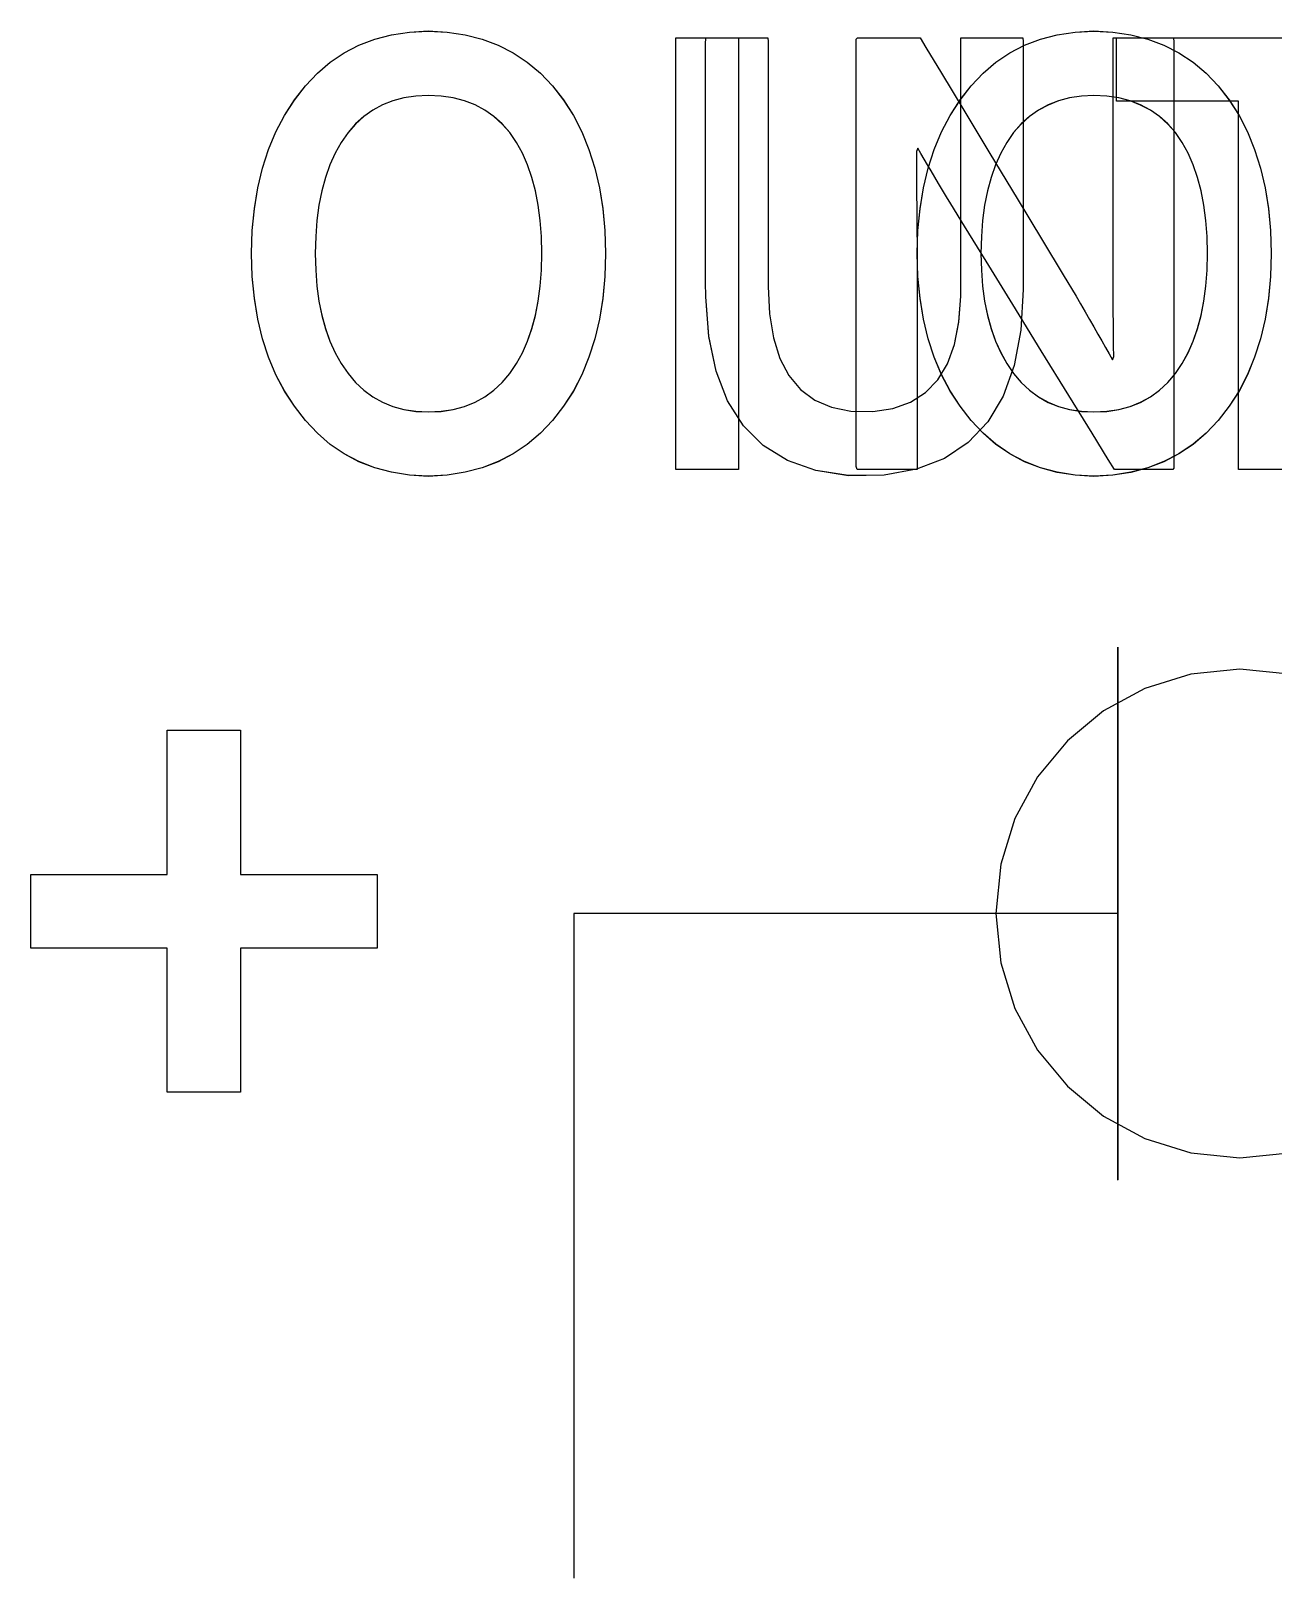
# Model space of a CAD drawing. Extents: x 1 to 47.7, y 0.2 to 35.
# Drawn here: x 32.2527 to 32.5325, y 10.189 to 10.5374 of the extents above; entities that cross this region are included whole.
import ezdxf

# ---------------------------------------------------------------- set-up
doc = ezdxf.new("R2010")
doc.units = 0
doc.header["$MEASUREMENT"] = 0
for name, color, linetype in [('7_2___8__INDEPENDENT_INPUT', 7, 'CONTINUOUS'), ('7_3___8__OPTOISO_INDEPENDE', 7, 'CONTINUOUS'), ('7_4___24__OPTOISO_INDEPEND', 7, 'CONTINUOUS'), ('7_5___8__INDEPENDENT_INPUT', 7, 'CONTINUOUS'), ('7_6____8__INDEPENDENT_INPU', 7, 'CONTINUOUS'), ('7_7____8__OPTOISO_INDEPEND', 7, 'CONTINUOUS'), ('7_8____8__OPTOISO_INDEPEND', 7, 'CONTINUOUS')]:
    doc.layers.add(name, color=color, linetype=linetype)

msp = doc.modelspace()

# ---------------------------------------------------------------- linework, layer by layer
at = {"layer": '7_2___8__INDEPENDENT_INPUT'}
for points in [[(32.38215, 10.48728), (32.38198, 10.48211), (32.38151, 10.47718), (32.38076, 10.47251), (32.37973, 10.46809), (32.3784, 10.46391), (32.37679, 10.45999), (32.37489, 10.45631), (32.3727, 10.45289), (32.37021, 10.44969), (32.36748, 10.4468), (32.36452, 10.4443), (32.36135, 10.44216), (32.35796, 10.4404), (32.35435, 10.43901), (32.35052, 10.438), (32.34648, 10.43736), (32.34222, 10.43709), (32.33798, 10.43736), (32.33397, 10.438), (32.33018, 10.43901), (32.32661, 10.4404), (32.32327, 10.44216), (32.32015, 10.4443), (32.31725, 10.4468), (32.31457, 10.44969), (32.31208, 10.45289), (32.30984, 10.45631), (32.30789, 10.45999), (32.30624, 10.46391), (32.30488, 10.46809), (32.30382, 10.47251), (32.30306, 10.47718), (32.30259, 10.48211), (32.30241, 10.48728), (32.30259, 10.49245), (32.30306, 10.49738), (32.30382, 10.50207), (32.30488, 10.50651), (32.30624, 10.51071), (32.30789, 10.51467), (32.30984, 10.51838), (32.31208, 10.52185), (32.31457, 10.52505), (32.31725, 10.52789), (32.32015, 10.53035), (32.32327, 10.53245), (32.32661, 10.53418), (32.33018, 10.53554), (32.33397, 10.53653), (32.33798, 10.53714), (32.34222, 10.53739), (32.34648, 10.53714), (32.35052, 10.53653), (32.35435, 10.53554), (32.35796, 10.53418), (32.36135, 10.53245), (32.36452, 10.53035), (32.36748, 10.52789), (32.37021, 10.52505), (32.3727, 10.52185), (32.37489, 10.51838), (32.37679, 10.51467), (32.3784, 10.51071), (32.37973, 10.50651), (32.38076, 10.50207), (32.38151, 10.49738), (32.38198, 10.49245)], [(32.47621, 10.47916), (32.47565, 10.47004), (32.47414, 10.46204), (32.47166, 10.45515), (32.46822, 10.44936), (32.46383, 10.4447), (32.45847, 10.44114), (32.45215, 10.43869), (32.44488, 10.43736), (32.43685, 10.43724), (32.42951, 10.43838), (32.42311, 10.44064), (32.41767, 10.44401), (32.41318, 10.44849), (32.40963, 10.45409), (32.40704, 10.4608), (32.4054, 10.46862), (32.4047, 10.47756), (32.40468, 10.48085), (32.40468, 10.48585), (32.40468, 10.49351), (32.40468, 10.50276), (32.40468, 10.51255), (32.40468, 10.5218), (32.40468, 10.52946), (32.40468, 10.53446), (32.4047, 10.53583), (32.40542, 10.53583), (32.40697, 10.53583), (32.40908, 10.53583), (32.41148, 10.53583), (32.4139, 10.53583), (32.41609, 10.53583), (32.41777, 10.53583), (32.41868, 10.53583), (32.41877, 10.53505), (32.41877, 10.53074), (32.41877, 10.52357), (32.41877, 10.51461), (32.41877, 10.50491), (32.41877, 10.49553), (32.41877, 10.48751), (32.41877, 10.48193), (32.41877, 10.47984), (32.41906, 10.47369), (32.41993, 10.4683), (32.42139, 10.46367), (32.42343, 10.45978), (32.42605, 10.45665), (32.42925, 10.45427), (32.43304, 10.45264), (32.43741, 10.45176), (32.4423, 10.45168), (32.44687, 10.45238), (32.45084, 10.45381), (32.45421, 10.45596), (32.45699, 10.45884), (32.45916, 10.46245), (32.46074, 10.46679), (32.46173, 10.47185), (32.46211, 10.47764), (32.46212, 10.48028), (32.46212, 10.48533), (32.46212, 10.49307), (32.46212, 10.50242), (32.46212, 10.51231), (32.46212, 10.52166), (32.46212, 10.52939), (32.46212, 10.53445), (32.46214, 10.53583), (32.46286, 10.53583), (32.46441, 10.53583), (32.46652, 10.53583), (32.46892, 10.53583), (32.47134, 10.53583), (32.47353, 10.53583), (32.47521, 10.53583), (32.47612, 10.53583), (32.47621, 10.53505), (32.47621, 10.53068), (32.47621, 10.52343), (32.47621, 10.51436), (32.47621, 10.50454), (32.47621, 10.49504), (32.47621, 10.48693), (32.47621, 10.48128)], [(32.36778, 10.48728), (32.3677, 10.4911), (32.36743, 10.49472), (32.36698, 10.49814), (32.36636, 10.50137), (32.36556, 10.5044), (32.36458, 10.50723), (32.36342, 10.50986), (32.36208, 10.5123), (32.36055, 10.5145), (32.35885, 10.51644), (32.35698, 10.51812), (32.35495, 10.51955), (32.35274, 10.52073), (32.35036, 10.52165), (32.34782, 10.52232), (32.3451, 10.52273), (32.34222, 10.52289), (32.33939, 10.52273), (32.33672, 10.52232), (32.33422, 10.52165), (32.33188, 10.52073), (32.3297, 10.51955), (32.32768, 10.51812), (32.32583, 10.51644), (32.32414, 10.5145), (32.3226, 10.5123), (32.32124, 10.50986), (32.32005, 10.50723), (32.31905, 10.5044), (32.31823, 10.50137), (32.31759, 10.49814), (32.31714, 10.49472), (32.31686, 10.4911), (32.31677, 10.48728), (32.31686, 10.4835), (32.31714, 10.47993), (32.31759, 10.47654), (32.31823, 10.47335), (32.31905, 10.47035), (32.32005, 10.46755), (32.32124, 10.46494), (32.3226, 10.46252), (32.32414, 10.46027), (32.32583, 10.45824), (32.32768, 10.45648), (32.3297, 10.45499), (32.33188, 10.45377), (32.33422, 10.45282), (32.33672, 10.45214), (32.33939, 10.45173), (32.34222, 10.4516), (32.3451, 10.45173), (32.34782, 10.45214), (32.35036, 10.45282), (32.35274, 10.45377), (32.35495, 10.45499), (32.35698, 10.45648), (32.35885, 10.45824), (32.36055, 10.46027), (32.36208, 10.46252), (32.36342, 10.46494), (32.36458, 10.46755), (32.36556, 10.47035), (32.36636, 10.47335), (32.36698, 10.47654), (32.36743, 10.47993), (32.3677, 10.4835)]]:
    msp.add_lwpolyline(points, close=True, dxfattribs=at)
for points in [[(32.53874, 10.5216), (32.53874, 10.43865), (32.52464, 10.43865), (32.52464, 10.5216), (32.49718, 10.5216), (32.49718, 10.53583), (32.56623, 10.53583), (32.56623, 10.5216), (32.53874, 10.5216)], [(32.49751, 10.39861), (32.49751, 10.27862)], [(32.49751, 10.33862), (32.37502, 10.33862), (32.37502, 10.18898)]]:
    msp.add_lwpolyline(points, dxfattribs=at)
at = {"layer": '7_3___8__OPTOISO_INDEPENDE'}
for points in [[(32.38215, 10.48728), (32.38198, 10.48211), (32.38151, 10.47718), (32.38076, 10.47251), (32.37973, 10.46809), (32.3784, 10.46391), (32.37679, 10.45999), (32.37489, 10.45631), (32.3727, 10.45289), (32.37021, 10.44969), (32.36748, 10.4468), (32.36452, 10.4443), (32.36135, 10.44216), (32.35796, 10.4404), (32.35435, 10.43901), (32.35052, 10.438), (32.34648, 10.43736), (32.34222, 10.43709), (32.33798, 10.43736), (32.33397, 10.438), (32.33018, 10.43901), (32.32661, 10.4404), (32.32327, 10.44216), (32.32015, 10.4443), (32.31725, 10.4468), (32.31457, 10.44969), (32.31208, 10.45289), (32.30984, 10.45631), (32.30789, 10.45999), (32.30624, 10.46391), (32.30488, 10.46809), (32.30382, 10.47251), (32.30306, 10.47718), (32.30259, 10.48211), (32.30241, 10.48728), (32.30259, 10.49245), (32.30306, 10.49738), (32.30382, 10.50207), (32.30488, 10.50651), (32.30624, 10.51071), (32.30789, 10.51467), (32.30984, 10.51838), (32.31208, 10.52185), (32.31457, 10.52505), (32.31725, 10.52789), (32.32015, 10.53035), (32.32327, 10.53245), (32.32661, 10.53418), (32.33018, 10.53554), (32.33397, 10.53653), (32.33798, 10.53714), (32.34222, 10.53739), (32.34648, 10.53714), (32.35052, 10.53653), (32.35435, 10.53554), (32.35796, 10.53418), (32.36135, 10.53245), (32.36452, 10.53035), (32.36748, 10.52789), (32.37021, 10.52505), (32.3727, 10.52185), (32.37489, 10.51838), (32.37679, 10.51467), (32.3784, 10.51071), (32.37973, 10.50651), (32.38076, 10.50207), (32.38151, 10.49738), (32.38198, 10.49245)], [(32.47621, 10.47916), (32.47565, 10.47004), (32.47414, 10.46204), (32.47166, 10.45515), (32.46822, 10.44936), (32.46383, 10.4447), (32.45847, 10.44114), (32.45215, 10.43869), (32.44488, 10.43736), (32.43685, 10.43724), (32.42951, 10.43838), (32.42311, 10.44064), (32.41767, 10.44401), (32.41318, 10.44849), (32.40963, 10.45409), (32.40704, 10.4608), (32.4054, 10.46862), (32.4047, 10.47756), (32.40468, 10.48085), (32.40468, 10.48585), (32.40468, 10.49351), (32.40468, 10.50276), (32.40468, 10.51255), (32.40468, 10.5218), (32.40468, 10.52946), (32.40468, 10.53446), (32.4047, 10.53583), (32.40542, 10.53583), (32.40697, 10.53583), (32.40908, 10.53583), (32.41148, 10.53583), (32.4139, 10.53583), (32.41609, 10.53583), (32.41777, 10.53583), (32.41868, 10.53583), (32.41877, 10.53505), (32.41877, 10.53074), (32.41877, 10.52357), (32.41877, 10.51461), (32.41877, 10.50491), (32.41877, 10.49553), (32.41877, 10.48751), (32.41877, 10.48193), (32.41877, 10.47984), (32.41906, 10.47369), (32.41993, 10.4683), (32.42139, 10.46367), (32.42343, 10.45978), (32.42605, 10.45665), (32.42925, 10.45427), (32.43304, 10.45264), (32.43741, 10.45176), (32.4423, 10.45168), (32.44687, 10.45238), (32.45084, 10.45381), (32.45421, 10.45596), (32.45699, 10.45884), (32.45916, 10.46245), (32.46074, 10.46679), (32.46173, 10.47185), (32.46211, 10.47764), (32.46212, 10.48028), (32.46212, 10.48533), (32.46212, 10.49307), (32.46212, 10.50242), (32.46212, 10.51231), (32.46212, 10.52166), (32.46212, 10.52939), (32.46212, 10.53445), (32.46214, 10.53583), (32.46286, 10.53583), (32.46441, 10.53583), (32.46652, 10.53583), (32.46892, 10.53583), (32.47134, 10.53583), (32.47353, 10.53583), (32.47521, 10.53583), (32.47612, 10.53583), (32.47621, 10.53505), (32.47621, 10.53068), (32.47621, 10.52343), (32.47621, 10.51436), (32.47621, 10.50454), (32.47621, 10.49504), (32.47621, 10.48693), (32.47621, 10.48128)], [(32.36778, 10.48728), (32.3677, 10.4911), (32.36743, 10.49472), (32.36698, 10.49814), (32.36636, 10.50137), (32.36556, 10.5044), (32.36458, 10.50723), (32.36342, 10.50986), (32.36208, 10.5123), (32.36055, 10.5145), (32.35885, 10.51644), (32.35698, 10.51812), (32.35495, 10.51955), (32.35274, 10.52073), (32.35036, 10.52165), (32.34782, 10.52232), (32.3451, 10.52273), (32.34222, 10.52289), (32.33939, 10.52273), (32.33672, 10.52232), (32.33422, 10.52165), (32.33188, 10.52073), (32.3297, 10.51955), (32.32768, 10.51812), (32.32583, 10.51644), (32.32414, 10.5145), (32.3226, 10.5123), (32.32124, 10.50986), (32.32005, 10.50723), (32.31905, 10.5044), (32.31823, 10.50137), (32.31759, 10.49814), (32.31714, 10.49472), (32.31686, 10.4911), (32.31677, 10.48728), (32.31686, 10.4835), (32.31714, 10.47993), (32.31759, 10.47654), (32.31823, 10.47335), (32.31905, 10.47035), (32.32005, 10.46755), (32.32124, 10.46494), (32.3226, 10.46252), (32.32414, 10.46027), (32.32583, 10.45824), (32.32768, 10.45648), (32.3297, 10.45499), (32.33188, 10.45377), (32.33422, 10.45282), (32.33672, 10.45214), (32.33939, 10.45173), (32.34222, 10.4516), (32.3451, 10.45173), (32.34782, 10.45214), (32.35036, 10.45282), (32.35274, 10.45377), (32.35495, 10.45499), (32.35698, 10.45648), (32.35885, 10.45824), (32.36055, 10.46027), (32.36208, 10.46252), (32.36342, 10.46494), (32.36458, 10.46755), (32.36556, 10.47035), (32.36636, 10.47335), (32.36698, 10.47654), (32.36743, 10.47993), (32.3677, 10.4835)]]:
    msp.add_lwpolyline(points, close=True, dxfattribs=at)
for points in [[(32.53874, 10.5216), (32.53874, 10.43865), (32.52464, 10.43865), (32.52464, 10.5216), (32.49718, 10.5216), (32.49718, 10.53583), (32.56623, 10.53583), (32.56623, 10.5216), (32.53874, 10.5216)], [(32.4975, 10.39861), (32.4975, 10.27862)], [(32.4975, 10.33862), (32.37503, 10.33862), (32.37503, 10.18898)]]:
    msp.add_lwpolyline(points, dxfattribs=at)
at = {"layer": '7_4___24__OPTOISO_INDEPEND'}
for points in [[(32.39798, 10.43865), (32.39798, 10.53583), (32.41208, 10.53583), (32.41208, 10.43865), (32.39798, 10.43865)], [(32.53609, 10.39253), (32.525, 10.39364), (32.51392, 10.39253), (32.50361, 10.38932), (32.49427, 10.38425), (32.48613, 10.37753), (32.47941, 10.36939), (32.47434, 10.36005), (32.47113, 10.34972), (32.47002, 10.33863), (32.47113, 10.32754), (32.47434, 10.31722), (32.47941, 10.30788), (32.48613, 10.29974), (32.49427, 10.29303), (32.50361, 10.28796), (32.51392, 10.28476), (32.525, 10.28364), (32.53609, 10.28476)], [(32.47002, 10.33863), (32.37502, 10.33863), (32.37502, 10.18898)]]:
    msp.add_lwpolyline(points, dxfattribs=at)
msp.add_lwpolyline([(32.49672, 10.43865), (32.49535, 10.44087), (32.49169, 10.4468), (32.48644, 10.45534), (32.48025, 10.46538), (32.47383, 10.47582), (32.46784, 10.48554), (32.46297, 10.49345), (32.4599, 10.49844), (32.45892, 10.50004), (32.45801, 10.50157), (32.45713, 10.50305), (32.45628, 10.50448), (32.45545, 10.50588), (32.45466, 10.50723), (32.45389, 10.50854), (32.45316, 10.5098), (32.45245, 10.51103), (32.45216, 10.51023), (32.45217, 10.5079), (32.45217, 10.50549), (32.45218, 10.503), (32.4522, 10.50044), (32.45222, 10.4978), (32.45224, 10.49509), (32.45226, 10.4923), (32.45229, 10.48944), (32.4523, 10.48766), (32.4523, 10.48314), (32.4523, 10.47633), (32.4523, 10.46815), (32.4523, 10.45952), (32.4523, 10.45134), (32.4523, 10.44454), (32.4523, 10.44001), (32.45229, 10.43865), (32.45165, 10.43865), (32.45022, 10.43865), (32.44824, 10.43865), (32.44595, 10.43865), (32.44362, 10.43865), (32.44147, 10.43865), (32.43977, 10.43865), (32.43877, 10.43865), (32.4386, 10.43933), (32.4386, 10.44562), (32.4386, 10.45708), (32.4386, 10.47194), (32.4386, 10.48843), (32.4386, 10.5048), (32.4386, 10.51928), (32.4386, 10.53011), (32.4386, 10.53552), (32.43887, 10.53583), (32.44005, 10.53583), (32.44192, 10.53583), (32.44421, 10.53583), (32.44668, 10.53583), (32.44905, 10.53583), (32.45106, 10.53583), (32.45246, 10.53583), (32.45299, 10.53583), (32.45429, 10.53366), (32.45778, 10.52789), (32.46279, 10.51958), (32.46868, 10.50981), (32.47481, 10.49965), (32.48052, 10.49019), (32.48516, 10.48249), (32.48809, 10.47764), (32.48908, 10.47598), (32.49013, 10.47418), (32.49114, 10.47243), (32.4921, 10.47076), (32.49302, 10.46914), (32.4939, 10.46759), (32.49474, 10.46609), (32.49553, 10.46467), (32.49628, 10.4633), (32.49657, 10.46408), (32.49654, 10.46649), (32.49652, 10.46897), (32.4965, 10.47151), (32.49648, 10.47412), (32.49647, 10.4768), (32.49646, 10.47955), (32.49645, 10.48237), (32.49645, 10.48525), (32.49645, 10.48703), (32.49645, 10.49153), (32.49645, 10.49831), (32.49645, 10.50645), (32.49645, 10.51505), (32.49645, 10.52319), (32.49645, 10.52996), (32.49645, 10.53447), (32.49646, 10.53583), (32.49709, 10.53583), (32.49852, 10.53583), (32.50051, 10.53583), (32.50279, 10.53583), (32.50513, 10.53583), (32.50727, 10.53583), (32.50897, 10.53583), (32.50998, 10.53583), (32.51015, 10.53515), (32.51015, 10.52885), (32.51015, 10.51739), (32.51015, 10.50253), (32.51015, 10.48604), (32.51015, 10.46968), (32.51015, 10.4552), (32.51015, 10.44437), (32.51015, 10.43895), (32.50989, 10.43865), (32.50879, 10.43865), (32.50705, 10.43865), (32.50491, 10.43865), (32.50261, 10.43865), (32.5004, 10.43865), (32.49851, 10.43865), (32.49721, 10.43865)], close=True, dxfattribs=at)
at = {"layer": '7_5___8__INDEPENDENT_INPUT'}
for points in [[(32.53205, 10.48729), (32.53188, 10.48212), (32.53142, 10.4772), (32.53067, 10.47252), (32.52963, 10.4681), (32.52831, 10.46393), (32.52669, 10.46), (32.52479, 10.45633), (32.5226, 10.4529), (32.52012, 10.4497), (32.51738, 10.44682), (32.51443, 10.44431), (32.51125, 10.44217), (32.50786, 10.44041), (32.50425, 10.43903), (32.50043, 10.43801), (32.49638, 10.43737), (32.49212, 10.43711), (32.48788, 10.43737), (32.48387, 10.43801), (32.48008, 10.43903), (32.47652, 10.44041), (32.47317, 10.44217), (32.47005, 10.44431), (32.46715, 10.44682), (32.46447, 10.4497), (32.46198, 10.4529), (32.45974, 10.45633), (32.4578, 10.46), (32.45614, 10.46393), (32.45479, 10.4681), (32.45373, 10.47252), (32.45296, 10.4772), (32.45249, 10.48212), (32.45231, 10.48729), (32.45249, 10.49247), (32.45296, 10.4974), (32.45373, 10.50208), (32.45479, 10.50653), (32.45614, 10.51073), (32.4578, 10.51468), (32.45974, 10.51839), (32.46198, 10.52186), (32.46447, 10.52506), (32.46715, 10.5279), (32.47005, 10.53037), (32.47317, 10.53247), (32.47652, 10.53419), (32.48008, 10.53555), (32.48387, 10.53654), (32.48788, 10.53716), (32.49212, 10.53741), (32.49638, 10.53716), (32.50043, 10.53654), (32.50425, 10.53555), (32.50786, 10.53419), (32.51125, 10.53247), (32.51443, 10.53037), (32.51738, 10.5279), (32.52012, 10.52506), (32.5226, 10.52186), (32.52479, 10.51839), (32.52669, 10.51468), (32.52831, 10.51073), (32.52963, 10.50653), (32.53067, 10.50208), (32.53142, 10.4974), (32.53188, 10.49247)], [(32.51769, 10.48729), (32.5176, 10.49111), (32.51733, 10.49473), (32.51689, 10.49816), (32.51626, 10.50138), (32.51546, 10.50441), (32.51448, 10.50724), (32.51332, 10.50988), (32.51198, 10.51231), (32.51046, 10.51452), (32.50876, 10.51645), (32.50689, 10.51814), (32.50485, 10.51957), (32.50264, 10.52074), (32.50026, 10.52166), (32.49772, 10.52233), (32.495, 10.52274), (32.49212, 10.5229), (32.48929, 10.52274), (32.48662, 10.52233), (32.48412, 10.52166), (32.48178, 10.52074), (32.4796, 10.51957), (32.47759, 10.51814), (32.47573, 10.51645), (32.47404, 10.51452), (32.4725, 10.51231), (32.47114, 10.50988), (32.46995, 10.50724), (32.46895, 10.50441), (32.46813, 10.50138), (32.4675, 10.49816), (32.46704, 10.49473), (32.46677, 10.49111), (32.46667, 10.48729), (32.46677, 10.48352), (32.46704, 10.47994), (32.4675, 10.47655), (32.46813, 10.47336), (32.46895, 10.47037), (32.46995, 10.46756), (32.47114, 10.46495), (32.4725, 10.46253), (32.47404, 10.46028), (32.47573, 10.45825), (32.47759, 10.45649), (32.4796, 10.455), (32.48178, 10.45378), (32.48412, 10.45283), (32.48662, 10.45215), (32.48929, 10.45175), (32.49212, 10.45161), (32.495, 10.45175), (32.49772, 10.45215), (32.50026, 10.45283), (32.50264, 10.45378), (32.50485, 10.455), (32.50689, 10.45649), (32.50876, 10.45825), (32.51046, 10.46028), (32.51198, 10.46253), (32.51332, 10.46495), (32.51448, 10.46756), (32.51546, 10.47037), (32.51626, 10.47336), (32.51689, 10.47655), (32.51733, 10.47994), (32.5176, 10.48352)]]:
    msp.add_lwpolyline(points, close=True, dxfattribs=at)
for points in [[(32.49751, 10.39864), (32.49751, 10.27863)], [(32.49751, 10.33864), (32.37502, 10.33864), (32.37502, 10.18897)]]:
    msp.add_lwpolyline(points, dxfattribs=at)
at = {"layer": '7_6____8__INDEPENDENT_INPU'}
for points in [[(32.38215, 10.48728), (32.38198, 10.48211), (32.38151, 10.47719), (32.38076, 10.47252), (32.37973, 10.46809), (32.3784, 10.46392), (32.37679, 10.45999), (32.37489, 10.45632), (32.3727, 10.45289), (32.37021, 10.44969), (32.36748, 10.44681), (32.36452, 10.4443), (32.36135, 10.44217), (32.35796, 10.44041), (32.35435, 10.43902), (32.35052, 10.43801), (32.34648, 10.43737), (32.34222, 10.4371), (32.33798, 10.43737), (32.33397, 10.43801), (32.33018, 10.43902), (32.32661, 10.44041), (32.32327, 10.44217), (32.32015, 10.4443), (32.31725, 10.44681), (32.31457, 10.44969), (32.31208, 10.45289), (32.30984, 10.45632), (32.30789, 10.45999), (32.30624, 10.46392), (32.30488, 10.46809), (32.30382, 10.47252), (32.30306, 10.47719), (32.30259, 10.48211), (32.30241, 10.48728), (32.30259, 10.49246), (32.30306, 10.49739), (32.30382, 10.50208), (32.30488, 10.50652), (32.30624, 10.51072), (32.30789, 10.51468), (32.30984, 10.51839), (32.31208, 10.52186), (32.31457, 10.52506), (32.31725, 10.52789), (32.32015, 10.53036), (32.32327, 10.53246), (32.32661, 10.53419), (32.33018, 10.53554), (32.33397, 10.53653), (32.33798, 10.53715), (32.34222, 10.5374), (32.34648, 10.53715), (32.35052, 10.53653), (32.35435, 10.53554), (32.35796, 10.53419), (32.36135, 10.53246), (32.36452, 10.53036), (32.36748, 10.52789), (32.37021, 10.52506), (32.3727, 10.52186), (32.37489, 10.51839), (32.37679, 10.51468), (32.3784, 10.51072), (32.37973, 10.50652), (32.38076, 10.50208), (32.38151, 10.49739), (32.38198, 10.49246)], [(32.47621, 10.47917), (32.47565, 10.47005), (32.47414, 10.46204), (32.47166, 10.45515), (32.46822, 10.44937), (32.46383, 10.4447), (32.45847, 10.44115), (32.45215, 10.4387), (32.44488, 10.43737), (32.43685, 10.43725), (32.42951, 10.43839), (32.42311, 10.44065), (32.41767, 10.44402), (32.41318, 10.4485), (32.40963, 10.4541), (32.40704, 10.4608), (32.4054, 10.46863), (32.4047, 10.47756), (32.40468, 10.48086), (32.40468, 10.48586), (32.40468, 10.49352), (32.40468, 10.50277), (32.40468, 10.51256), (32.40468, 10.52181), (32.40468, 10.52947), (32.40468, 10.53447), (32.4047, 10.53584), (32.40542, 10.53584), (32.40697, 10.53584), (32.40908, 10.53584), (32.41148, 10.53584), (32.4139, 10.53584), (32.41609, 10.53584), (32.41777, 10.53584), (32.41868, 10.53584), (32.41877, 10.53506), (32.41877, 10.53075), (32.41877, 10.52358), (32.41877, 10.51462), (32.41877, 10.50492), (32.41877, 10.49553), (32.41877, 10.48752), (32.41877, 10.48194), (32.41877, 10.47984), (32.41906, 10.4737), (32.41993, 10.46831), (32.42139, 10.46367), (32.42343, 10.45979), (32.42605, 10.45665), (32.42925, 10.45427), (32.43304, 10.45264), (32.43741, 10.45177), (32.4423, 10.45168), (32.44687, 10.45238), (32.45084, 10.45381), (32.45421, 10.45597), (32.45699, 10.45885), (32.45916, 10.46246), (32.46074, 10.4668), (32.46173, 10.47186), (32.46211, 10.47765), (32.46212, 10.48028), (32.46212, 10.48534), (32.46212, 10.49307), (32.46212, 10.50242), (32.46212, 10.51231), (32.46212, 10.52166), (32.46212, 10.5294), (32.46212, 10.53445), (32.46214, 10.53584), (32.46286, 10.53584), (32.46441, 10.53584), (32.46652, 10.53584), (32.46892, 10.53584), (32.47134, 10.53584), (32.47353, 10.53584), (32.47521, 10.53584), (32.47612, 10.53584), (32.47621, 10.53505), (32.47621, 10.53069), (32.47621, 10.52343), (32.47621, 10.51436), (32.47621, 10.50454), (32.47621, 10.49504), (32.47621, 10.48694), (32.47621, 10.48129)], [(32.36778, 10.48728), (32.3677, 10.4911), (32.36743, 10.49473), (32.36698, 10.49815), (32.36636, 10.50138), (32.36556, 10.5044), (32.36458, 10.50724), (32.36342, 10.50987), (32.36208, 10.5123), (32.36055, 10.51451), (32.35885, 10.51645), (32.35698, 10.51813), (32.35495, 10.51956), (32.35274, 10.52073), (32.35036, 10.52165), (32.34782, 10.52232), (32.3451, 10.52273), (32.34222, 10.52289), (32.33939, 10.52273), (32.33672, 10.52232), (32.33422, 10.52165), (32.33188, 10.52073), (32.3297, 10.51956), (32.32768, 10.51813), (32.32583, 10.51645), (32.32414, 10.51451), (32.3226, 10.5123), (32.32124, 10.50987), (32.32005, 10.50724), (32.31905, 10.5044), (32.31823, 10.50138), (32.31759, 10.49815), (32.31714, 10.49473), (32.31686, 10.4911), (32.31677, 10.48728), (32.31686, 10.48351), (32.31714, 10.47993), (32.31759, 10.47655), (32.31823, 10.47336), (32.31905, 10.47036), (32.32005, 10.46755), (32.32124, 10.46494), (32.3226, 10.46253), (32.32414, 10.46027), (32.32583, 10.45824), (32.32768, 10.45648), (32.3297, 10.45499), (32.33188, 10.45377), (32.33422, 10.45282), (32.33672, 10.45215), (32.33939, 10.45174), (32.34222, 10.45161), (32.3451, 10.45174), (32.34782, 10.45215), (32.35036, 10.45282), (32.35274, 10.45377), (32.35495, 10.45499), (32.35698, 10.45648), (32.35885, 10.45824), (32.36055, 10.46027), (32.36208, 10.46253), (32.36342, 10.46494), (32.36458, 10.46755), (32.36556, 10.47036), (32.36636, 10.47336), (32.36698, 10.47655), (32.36743, 10.47993), (32.3677, 10.48351)]]:
    msp.add_lwpolyline(points, close=True, dxfattribs=at)
for points in [[(32.53874, 10.52161), (32.53874, 10.43866), (32.52464, 10.43866), (32.52464, 10.52161), (32.49718, 10.52161), (32.49718, 10.53584), (32.56623, 10.53584), (32.56623, 10.52161), (32.53874, 10.52161)], [(32.49751, 10.39861), (32.49751, 10.27862)], [(32.29995, 10.33085), (32.29995, 10.29838), (32.28338, 10.29838), (32.28338, 10.33085), (32.25274, 10.33085), (32.25274, 10.34744), (32.28338, 10.34744), (32.28338, 10.37991), (32.29995, 10.37991), (32.29995, 10.34744), (32.3307, 10.34744), (32.3307, 10.33085), (32.29995, 10.33085)], [(32.49751, 10.33862), (32.37502, 10.33862), (32.37502, 10.18898)]]:
    msp.add_lwpolyline(points, dxfattribs=at)
at = {"layer": '7_7____8__OPTOISO_INDEPEND'}
for points in [[(32.38215, 10.48728), (32.38198, 10.48211), (32.38151, 10.47718), (32.38076, 10.47251), (32.37973, 10.46809), (32.3784, 10.46391), (32.37679, 10.45999), (32.37489, 10.45631), (32.3727, 10.45289), (32.37021, 10.44969), (32.36748, 10.4468), (32.36452, 10.4443), (32.36135, 10.44216), (32.35796, 10.4404), (32.35435, 10.43901), (32.35052, 10.438), (32.34648, 10.43736), (32.34222, 10.43709), (32.33798, 10.43736), (32.33397, 10.438), (32.33018, 10.43901), (32.32661, 10.4404), (32.32327, 10.44216), (32.32015, 10.4443), (32.31725, 10.4468), (32.31457, 10.44969), (32.31208, 10.45289), (32.30984, 10.45631), (32.30789, 10.45999), (32.30624, 10.46391), (32.30488, 10.46809), (32.30382, 10.47251), (32.30306, 10.47718), (32.30259, 10.48211), (32.30241, 10.48728), (32.30259, 10.49245), (32.30306, 10.49738), (32.30382, 10.50207), (32.30488, 10.50651), (32.30624, 10.51071), (32.30789, 10.51467), (32.30984, 10.51838), (32.31208, 10.52185), (32.31457, 10.52505), (32.31725, 10.52789), (32.32015, 10.53035), (32.32327, 10.53245), (32.32661, 10.53418), (32.33018, 10.53554), (32.33397, 10.53653), (32.33798, 10.53714), (32.34222, 10.53739), (32.34648, 10.53714), (32.35052, 10.53653), (32.35435, 10.53554), (32.35796, 10.53418), (32.36135, 10.53245), (32.36452, 10.53035), (32.36748, 10.52789), (32.37021, 10.52505), (32.3727, 10.52185), (32.37489, 10.51838), (32.37679, 10.51467), (32.3784, 10.51071), (32.37973, 10.50651), (32.38076, 10.50207), (32.38151, 10.49738), (32.38198, 10.49245)], [(32.47621, 10.47916), (32.47565, 10.47004), (32.47414, 10.46204), (32.47166, 10.45515), (32.46822, 10.44936), (32.46383, 10.4447), (32.45847, 10.44114), (32.45215, 10.43869), (32.44488, 10.43736), (32.43685, 10.43724), (32.42951, 10.43838), (32.42311, 10.44064), (32.41767, 10.44401), (32.41318, 10.44849), (32.40963, 10.45409), (32.40704, 10.4608), (32.4054, 10.46862), (32.4047, 10.47756), (32.40468, 10.48085), (32.40468, 10.48585), (32.40468, 10.49351), (32.40468, 10.50276), (32.40468, 10.51255), (32.40468, 10.5218), (32.40468, 10.52946), (32.40468, 10.53446), (32.4047, 10.53583), (32.40542, 10.53583), (32.40697, 10.53583), (32.40908, 10.53583), (32.41148, 10.53583), (32.4139, 10.53583), (32.41609, 10.53583), (32.41777, 10.53583), (32.41868, 10.53583), (32.41877, 10.53505), (32.41877, 10.53074), (32.41877, 10.52357), (32.41877, 10.51461), (32.41877, 10.50491), (32.41877, 10.49553), (32.41877, 10.48751), (32.41877, 10.48193), (32.41877, 10.47984), (32.41906, 10.47369), (32.41993, 10.4683), (32.42139, 10.46367), (32.42343, 10.45978), (32.42605, 10.45665), (32.42925, 10.45427), (32.43304, 10.45264), (32.43741, 10.45176), (32.4423, 10.45168), (32.44687, 10.45238), (32.45084, 10.45381), (32.45421, 10.45596), (32.45699, 10.45884), (32.45916, 10.46245), (32.46074, 10.46679), (32.46173, 10.47185), (32.46211, 10.47764), (32.46212, 10.48028), (32.46212, 10.48533), (32.46212, 10.49307), (32.46212, 10.50242), (32.46212, 10.51231), (32.46212, 10.52166), (32.46212, 10.52939), (32.46212, 10.53445), (32.46214, 10.53583), (32.46286, 10.53583), (32.46441, 10.53583), (32.46652, 10.53583), (32.46892, 10.53583), (32.47134, 10.53583), (32.47353, 10.53583), (32.47521, 10.53583), (32.47612, 10.53583), (32.47621, 10.53505), (32.47621, 10.53068), (32.47621, 10.52343), (32.47621, 10.51436), (32.47621, 10.50454), (32.47621, 10.49504), (32.47621, 10.48693), (32.47621, 10.48128)], [(32.36778, 10.48728), (32.3677, 10.4911), (32.36743, 10.49472), (32.36698, 10.49814), (32.36636, 10.50137), (32.36556, 10.5044), (32.36458, 10.50723), (32.36342, 10.50986), (32.36208, 10.5123), (32.36055, 10.5145), (32.35885, 10.51644), (32.35698, 10.51812), (32.35495, 10.51955), (32.35274, 10.52073), (32.35036, 10.52165), (32.34782, 10.52232), (32.3451, 10.52273), (32.34222, 10.52289), (32.33939, 10.52273), (32.33672, 10.52232), (32.33422, 10.52165), (32.33188, 10.52073), (32.3297, 10.51955), (32.32768, 10.51812), (32.32583, 10.51644), (32.32414, 10.5145), (32.3226, 10.5123), (32.32124, 10.50986), (32.32005, 10.50723), (32.31905, 10.5044), (32.31823, 10.50137), (32.31759, 10.49814), (32.31714, 10.49472), (32.31686, 10.4911), (32.31677, 10.48728), (32.31686, 10.4835), (32.31714, 10.47993), (32.31759, 10.47654), (32.31823, 10.47335), (32.31905, 10.47035), (32.32005, 10.46755), (32.32124, 10.46494), (32.3226, 10.46252), (32.32414, 10.46027), (32.32583, 10.45824), (32.32768, 10.45648), (32.3297, 10.45499), (32.33188, 10.45377), (32.33422, 10.45282), (32.33672, 10.45214), (32.33939, 10.45173), (32.34222, 10.4516), (32.3451, 10.45173), (32.34782, 10.45214), (32.35036, 10.45282), (32.35274, 10.45377), (32.35495, 10.45499), (32.35698, 10.45648), (32.35885, 10.45824), (32.36055, 10.46027), (32.36208, 10.46252), (32.36342, 10.46494), (32.36458, 10.46755), (32.36556, 10.47035), (32.36636, 10.47335), (32.36698, 10.47654), (32.36743, 10.47993), (32.3677, 10.4835)]]:
    msp.add_lwpolyline(points, close=True, dxfattribs=at)
for points in [[(32.53874, 10.5216), (32.53874, 10.43865), (32.52464, 10.43865), (32.52464, 10.5216), (32.49718, 10.5216), (32.49718, 10.53583), (32.56623, 10.53583), (32.56623, 10.5216), (32.53874, 10.5216)], [(32.4975, 10.39861), (32.4975, 10.27862)], [(32.29995, 10.33084), (32.29995, 10.29837), (32.28338, 10.29837), (32.28338, 10.33084), (32.25274, 10.33084), (32.25274, 10.34743), (32.28338, 10.34743), (32.28338, 10.3799), (32.29995, 10.3799), (32.29995, 10.34743), (32.3307, 10.34743), (32.3307, 10.33084), (32.29995, 10.33084)], [(32.4975, 10.33862), (32.37503, 10.33862), (32.37503, 10.18898)]]:
    msp.add_lwpolyline(points, dxfattribs=at)
at = {"layer": '7_8____8__OPTOISO_INDEPEND'}
for points in [[(32.53205, 10.48727), (32.53188, 10.4821), (32.53142, 10.47718), (32.53067, 10.4725), (32.52963, 10.46808), (32.52831, 10.4639), (32.52669, 10.45998), (32.52479, 10.45631), (32.5226, 10.45288), (32.52012, 10.44968), (32.51738, 10.4468), (32.51443, 10.44429), (32.51125, 10.44215), (32.50786, 10.44039), (32.50425, 10.43901), (32.50043, 10.43799), (32.49638, 10.43735), (32.49212, 10.43709), (32.48788, 10.43735), (32.48387, 10.43799), (32.48008, 10.43901), (32.47652, 10.44039), (32.47317, 10.44215), (32.47005, 10.44429), (32.46715, 10.4468), (32.46447, 10.44968), (32.46198, 10.45288), (32.45974, 10.45631), (32.4578, 10.45998), (32.45614, 10.4639), (32.45479, 10.46808), (32.45373, 10.4725), (32.45296, 10.47718), (32.45249, 10.4821), (32.45231, 10.48727), (32.45249, 10.49245), (32.45296, 10.49738), (32.45373, 10.50206), (32.45479, 10.50651), (32.45614, 10.51071), (32.4578, 10.51466), (32.45974, 10.51837), (32.46198, 10.52184), (32.46447, 10.52504), (32.46715, 10.52788), (32.47005, 10.53035), (32.47317, 10.53244), (32.47652, 10.53417), (32.48008, 10.53553), (32.48387, 10.53652), (32.48788, 10.53714), (32.49212, 10.53739), (32.49638, 10.53714), (32.50043, 10.53652), (32.50425, 10.53553), (32.50786, 10.53417), (32.51125, 10.53244), (32.51443, 10.53035), (32.51738, 10.52788), (32.52012, 10.52504), (32.5226, 10.52184), (32.52479, 10.51837), (32.52669, 10.51466), (32.52831, 10.51071), (32.52963, 10.50651), (32.53067, 10.50206), (32.53142, 10.49738), (32.53188, 10.49245)], [(32.51769, 10.48727), (32.5176, 10.49109), (32.51733, 10.49471), (32.51689, 10.49814), (32.51626, 10.50136), (32.51546, 10.50439), (32.51448, 10.50722), (32.51332, 10.50986), (32.51198, 10.51229), (32.51046, 10.5145), (32.50876, 10.51643), (32.50689, 10.51812), (32.50485, 10.51954), (32.50264, 10.52072), (32.50026, 10.52164), (32.49772, 10.52231), (32.495, 10.52272), (32.49212, 10.52288), (32.48929, 10.52272), (32.48662, 10.52231), (32.48412, 10.52164), (32.48178, 10.52072), (32.4796, 10.51954), (32.47759, 10.51812), (32.47573, 10.51643), (32.47404, 10.5145), (32.4725, 10.51229), (32.47114, 10.50986), (32.46995, 10.50722), (32.46895, 10.50439), (32.46813, 10.50136), (32.4675, 10.49814), (32.46704, 10.49471), (32.46677, 10.49109), (32.46667, 10.48727), (32.46677, 10.4835), (32.46704, 10.47992), (32.4675, 10.47653), (32.46813, 10.47334), (32.46895, 10.47035), (32.46995, 10.46754), (32.47114, 10.46493), (32.4725, 10.46251), (32.47404, 10.46026), (32.47573, 10.45823), (32.47759, 10.45647), (32.4796, 10.45498), (32.48178, 10.45376), (32.48412, 10.45281), (32.48662, 10.45213), (32.48929, 10.45173), (32.49212, 10.45159), (32.495, 10.45173), (32.49772, 10.45213), (32.50026, 10.45281), (32.50264, 10.45376), (32.50485, 10.45498), (32.50689, 10.45647), (32.50876, 10.45823), (32.51046, 10.46026), (32.51198, 10.46251), (32.51332, 10.46493), (32.51448, 10.46754), (32.51546, 10.47035), (32.51626, 10.47334), (32.51689, 10.47653), (32.51733, 10.47992), (32.5176, 10.4835)]]:
    msp.add_lwpolyline(points, close=True, dxfattribs=at)
for points in [[(32.49741, 10.39862), (32.49741, 10.27861)], [(32.49751, 10.33862), (32.37502, 10.33862), (32.37502, 10.18898)]]:
    msp.add_lwpolyline(points, dxfattribs=at)

doc.saveas('drawing.dxf')
